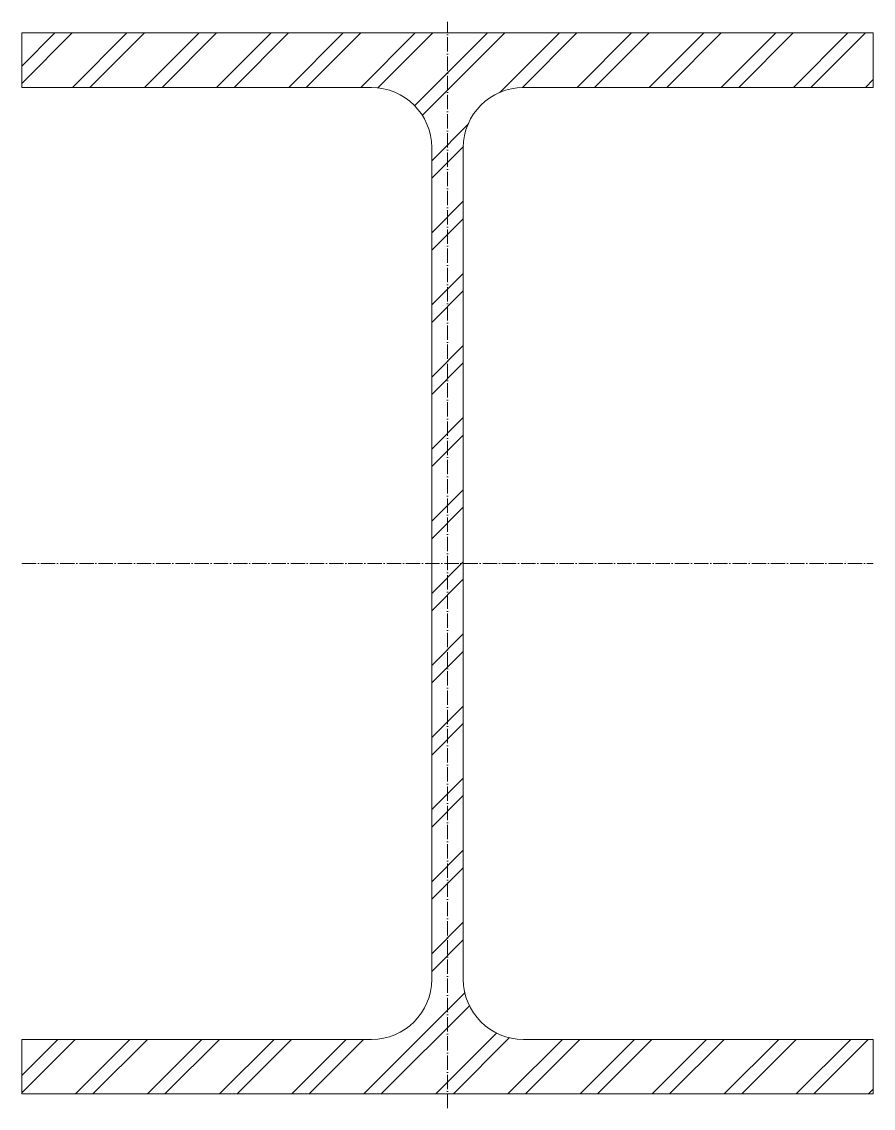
# Model space of a CAD drawing. Header units: metres. Extents: x -149 to 149, y -190 to 189.
import ezdxf

# ---------------------------------------------------------------- set-up
doc = ezdxf.new("R2010")
doc.units = ezdxf.units.M
doc.linetypes.add('MV_hartlijn_staal', pattern=[6.6, 5, -0.8, 0, -0.8])
doc.layers.add('A-DETL-GENF', color=92, linetype='Continuous', lineweight=18)

# ---------------------------------------------------------------- blocks, each defined once
blk = doc.blocks.new('28 Staalprofielen DIN_DIE_DILl 2d - DIE38-4447743-00_0 Basismaterialen')
at = {"layer": 'A-DETL-GENF', "lineweight": 13}
h = blk.add_hatch(dxfattribs=at)
h.set_pattern_fill('FP_523', color=256, style=0, pattern_type=2)
h.set_pattern_definition([(225, (1625.231, 4078.392), (12.57236, -12.57236), []), (225, (1625.231, 4059.342), (12.57236, -12.57236), [])])
h.paths.add_polyline_path([(148.5, 185), (-148.5, 185), (-148.5, 166), (-26.5, 166), (-21.06, 165.28), (-16, 163.19), (-11.65, 159.85), (-8.31, 155.5), (-6.22, 150.44), (-5.5, 145), (-5.5, -145), (-6.22, -150.44), (-8.31, -155.5), (-11.65, -159.85), (-16, -163.19), (-21.06, -165.28), (-26.5, -166), (-148.5, -166), (-148.5, -185), (148.5, -185), (148.5, -166), (26.5, -166), (21.06, -165.28), (16, -163.19), (11.65, -159.85), (8.31, -155.5), (6.22, -150.44), (5.5, -145), (5.5, 145), (6.22, 150.44), (8.31, 155.5), (11.65, 159.85), (16, 163.19), (21.06, 165.28), (26.5, 166), (148.5, 166)])
at = {"layer": 'A-DETL-GENF', "linetype": 'MV_hartlijn_staal', "lineweight": 13}
for p, q in [((0, -190), (0, 188.92)), ((-148.5, 0), (148.5, 0))]:
    blk.add_line(p, q, dxfattribs=at)
at = {"layer": 'A-DETL-GENF'}
for p, q in [((148.5, 185), (-148.5, 185)), ((-148.5, 185), (-148.5, 166)), ((148.5, 185), (-148.5, 185)), ((-148.5, 185), (-148.5, 166)), ((148.5, 166), (148.5, 185)), ((148.5, 185), (148.5, 166)), ((-148.5, 166), (-26.5, 166)), ((-148.5, 166), (-26.5, 166)), ((26.5, 166), (148.5, 166)), ((148.5, 166), (26.5, 166)), ((-5.5, 145), (-5.5, -145)), ((-5.5, -145), (-5.5, 145)), ((5.5, -145), (5.5, 145)), ((5.5, -145), (5.5, 145)), ((-26.5, -166), (-148.5, -166)), ((-148.5, -166), (-148.5, -185)), ((-148.5, -185), (-148.5, -166)), ((-148.5, -166), (-26.5, -166)), ((148.5, -166), (26.5, -166)), ((148.5, -166), (26.5, -166)), ((148.5, -185), (148.5, -166)), ((148.5, -185), (148.5, -166)), ((-148.5, -185), (148.5, -185)), ((148.5, -185), (-148.5, -185))]:
    blk.add_line(p, q, dxfattribs=at)
for centre, start, end in [((-26.5, 145), 360, 90), ((-26.5, 145), 360, 90), ((26.5, 145), 90, 180), ((26.5, 145), 90, 180), ((-26.5, -145), 270, 360), ((-26.5, -145), 270, 0), ((26.5, -145), 180, 270), ((26.5, -145), 180, 270)]:
    blk.add_arc(centre, 21, start, end, dxfattribs=at)

msp = doc.modelspace()

# ---------------------------------------------------------------- block references
msp.add_blockref('28 Staalprofielen DIN_DIE_DILl 2d - DIE38-4447743-00_0 Basismaterialen', (0, 0))

doc.saveas('drawing.dxf')
